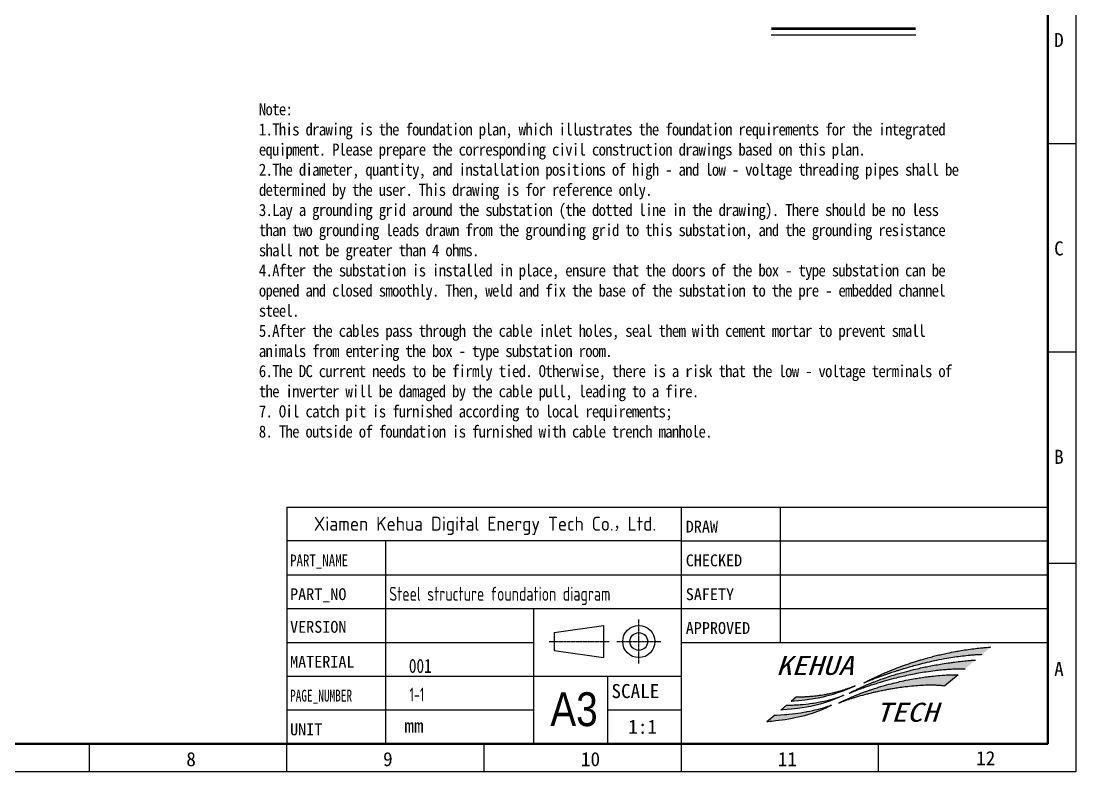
# Model space of a CAD drawing. Header units: millimetres. Extents: x 0 to 87554, y -20854 to 20404.
# Drawn here: x 75263 to 87554, y -20854 to -12101 of the extents above; entities that cross this region are included whole.
import ezdxf

# ---------------------------------------------------------------- set-up
doc = ezdxf.new("R2010")
doc.units = ezdxf.units.MM
doc.linetypes.add('CENTER', pattern=[50.800000000000004, 31.75, -6.35, 6.35, -6.35])
doc.layers.get('0').update_dxf_attribs({"lineweight": 15})
for name, color, linetype in [('FORM', 7, 'Continuous'), ('LY_Partlib2', 7, 'Continuous'), ('SYMB', 7, 'Continuous')]:
    doc.layers.add(name, color=color, linetype=linetype)
doc.styles.add('KEHUA', font='STFANGSO.TTF')
doc.styles.get("Standard").update_dxf_attribs({"font": 'isocp.shx', "width": 0.7070000000000001, "bigfont": 'hztxt.shx'})
doc.styles.add('标准', font='simsun.ttc', dxfattribs={"width": 0.667})
doc.styles.add('样式 1', font='simkai.ttf', dxfattribs={"width": 0.8})

# ---------------------------------------------------------------- blocks, each defined once
blk = doc.blocks.new('WET5Y56YRFTWEDFWRW536T4TE4RWEFWE')
at = {"layer": 'FORM'}
h = blk.add_hatch(color=256, dxfattribs=at)
edge = h.paths.add_edge_path()
edge.add_spline(control_points=[(177214.3486039677, -54543.49464833237), (177209.1608489819, -54543.98923429874), (177191.3014891402, -54545.69189542496), (177156.3675195764, -54548.65302828449), (177101.6384452603, -54553.70374903291), (177031.2924509062, -54561.21050925244), (176949.6077192541, -54571.72656523838), (176871.2875926043, -54583.67771096563), (176789.8282492016, -54597.83926122394), (176713.996819007, -54612.73674177008), (176639.1275042872, -54629.17799088715), (176574.6746483963, -54644.53983002142), (176521.8198146796, -54658.09225232333), (176480.7007460545, -54669.21187193591), (176452.5490354587, -54677.07553884843), (176427.2409863765, -54684.3340955476), (176404.0211719955, -54691.16121483148), (176373.1906617552, -54700.43660077306), (176332.69852187, -54713.02592163998), (176232.9211757213, -54745.55720164446), (176135.3533640162, -54781.15005283781), (176037.8484620173, -54820.39952017809), (175993.4492450065, -54838.98080872731), (175951.8666537442, -54857.01156614889), (175911.5576869829, -54874.95543577512), (175874.9974826883, -54891.76197770274), (175842.9062944095, -54906.93517310404), (175818.7733570742, -54918.53287574998), (175798.9805006166, -54928.21233605724), (175782.270741662, -54936.49987824083), (175771.8217800476, -54941.72388102111), (175763.0591146067, -54946.13627739996), (175756.3857360567, -54949.51489967634), (175751.8286490285, -54951.83112222121), (175748.740151271, -54953.405050933), (175746.4120210133, -54954.59337633988), (175744.0583517064, -54955.79657881755), (175741.6163712104, -54957.04724090087), (175739.3721228267, -54958.19858640658), (175737.1825802773, -54959.32349381565), (175734.459255421, -54960.72463789806), (175732.3717343321, -54961.80178631379), (175731.139362342, -54962.43768290127)], knot_values=[0, 0, 0, 0, 0.7079729797831364, 2.43726703339726, 4.762895624597448, 8.174671163499916, 12.04775071618363, 15.95069750804101, 18.93693757916258, 23.27985254369865, 26.44836391732776, 29.35008201549077, 32.28090938677046, 33.86083167590685, 35.13687910972553, 36.25181416369366, 37.43763973394966, 38.42489293409767, 40.62571177953425, 43.19821668322934, 52.68224918101053, 54.72595717362439, 57.47765583538039, 59.22066361256543, 60.88327829269168, 63.47181789663986, 64.68697008977887, 65.70574059754468, 67.10931636307346, 67.68020453627837, 68.23970485079333, 68.6963771203141, 69.0130569522143, 69.25588421097568, 69.3908571402926, 69.48398585567061, 69.610990082417, 69.74997222416725, 69.85671840244056, 69.95366270189218, 70.08439282248527, 70.27279054062808, 70.27279054062808, 70.27279054062808, 70.27279054062808], degree=3, periodic=0)
edge.add_spline(control_points=[(175731.139362342, -54962.43768290127), (175734.0950388005, -54961.15696734236), (175737.8002197449, -54959.55148617728), (175743.4256679766, -54957.15746106747), (175747.2605333977, -54955.53472579741), (175751.6629498586, -54953.68439097489), (175757.2950214159, -54951.3285076159), (175764.0717348632, -54948.51662109472), (175771.4556686593, -54945.47931684135), (175778.1098428968, -54942.75950158255), (175784.271595382, -54940.25652819581), (175797.8194781395, -54934.78498322768), (175813.7183854224, -54928.45753355841), (175833.1947015205, -54920.83369221758), (175849.017017571, -54914.71135759264), (175866.3725826114, -54908.07712766142), (175889.7229117694, -54899.2654620436), (175920.1920151286, -54887.97923747748), (175955.257987153, -54875.30852812941), (175991.0498553048, -54862.68196381996), (176025.5470173406, -54850.79235852641), (176068.8536787779, -54836.22232295699), (176114.7467082946, -54821.27373715245), (176170.7363189568, -54803.69302034299), (176230.0788799169, -54785.79239420702), (176299.6555922765, -54765.87187178959), (176380.5260024689, -54744.07089611058), (176475.3142732581, -54720.47539423039), (176584.631140349, -54696.11598657992), (176691.8034665376, -54675.47621429075), (176820.786326947, -54654.50574519768), (176928.076778111, -54641.44558612449), (177012.3913529324, -54634.61413481763), (177052.8003791871, -54631.91348562092), (177082.5880047124, -54630.29047195811), (177104.7275128653, -54629.43098853452), (177111.4834556835, -54629.16871437633)], knot_values=[0, 0, 0, 0, 0.4376150441482713, 0.5485860666097543, 0.8305694048526978, 1.003321910126829, 1.19735352760857, 1.659954275382918, 2.00007447566523, 2.282044464318095, 2.636552540487473, 2.903603925120219, 4.267022418355177, 4.9612295732052, 5.745038769480642, 6.571857556864831, 7.485444620370486, 9.13563622977302, 10.98602904889475, 12.55071704355326, 14.2917889797428, 15.94311789694734, 18.7581306499296, 20.84879170012904, 23.91563758935121, 27.17861931662898, 30.68053716582662, 35.29398408890432, 40.44784980893679, 45.89422782757114, 50.11861686238619, 58.19968940190694, 60.56768990744303, 61.61015458434382, 63.70164845519837, 64.62016199147118, 64.62016199147118, 64.62016199147118, 64.62016199147118], degree=3, periodic=0)
edge.add_line((177111.4834556835, -54629.16871437633), (177214.3486039677, -54543.49464833235))
h = blk.add_hatch(color=256, dxfattribs=at)
edge = h.paths.add_edge_path()
edge.add_spline(control_points=[(177033.0596096725, -54696.13779328886), (177023.2136907727, -54696.74948043072), (176993.5325147075, -54698.59345192182), (176940.2493038916, -54702.98019922312), (176870.238034929, -54709.91688385738), (176801.0926302514, -54718.08937653733), (176725.5886768555, -54728.2069146905), (176651.3767020222, -54739.40312003206), (176571.086196554, -54753.0342331943), (176499.5936326387, -54766.42550084481), (176428.367578366, -54780.94284247841), (176350.5459760316, -54798.12530121011), (176253.6207092885, -54821.63027768796), (176161.183404833, -54846.75511755957), (176072.7452961578, -54873.19121945473), (176008.5848851028, -54893.84098137162), (175941.3391424548, -54916.97462149194), (175894.8376979714, -54933.96498112215), (175852.7764194691, -54950.08166772391), (175822.6007973505, -54961.97514820039), (175789.3635467293, -54975.55451899715), (175753.3254892834, -54990.78987469991), (175720.4001221142, -55005.24976754728), (175688.2532357884, -55019.89308518852), (175664.1294589243, -55031.20537707758), (175643.383345446, -55041.18139305135), (175627.4566311847, -55048.98520344352), (175612.3340222616, -55056.51626989975), (175598.2776112647, -55063.63113222549), (175587.3060017271, -55069.27440718663), (175580.1434497327, -55072.99400330058), (175575.6306327819, -55075.34905698163), (175571.802831888, -55077.35715236038), (175568.7526283541, -55078.96370427285), (175566.6999932253, -55080.04747302265), (175565.1038611478, -55080.89211606011), (175563.9902982626, -55081.48228912331), (175563.3442980769, -55081.82494750177), (175562.7919912883, -55082.11809976789), (175561.9043487778, -55082.58947623141), (175561.1685986589, -55082.98087556668), (175560.6107038457, -55083.27766064817)], knot_values=[0, 0, 0, 0, 1.340176546159, 4.040051155255993, 7.262611260018723, 10.8977232498444, 13.49849045557134, 17.61163714027933, 21.09308129590827, 24.56191250064333, 27.49263424143777, 30.96808041450905, 35.38837548141535, 41.04089156989525, 43.97918735477477, 47.92792796402657, 50.19660296970287, 53.64006506594603, 54.65306978998044, 56.31591641648271, 58.0463781938474, 59.53068464915938, 61.63128768877236, 62.93154260997887, 64.32965931869825, 65.25096182309707, 66.05889053269416, 66.73913212696152, 67.54608817701607, 68.19919053939645, 68.41527619920532, 68.64254027137096, 68.8907389558389, 69.00251477091045, 69.11088877683807, 69.20608142620932, 69.2478463544146, 69.28210465957241, 69.30542547022911, 69.33279412951403, 69.41864387685142, 69.41864387685142, 69.41864387685142, 69.41864387685142], degree=3, periodic=0)
edge.add_spline(control_points=[(175560.6107038457, -55083.27766064817), (175561.7485401026, -55082.78469388056), (175563.2099232175, -55082.1515506615), (175565.6045764608, -55081.12770298265), (175567.7765445159, -55080.203665759), (175570.4295325597, -55079.08284672893), (175574.4967424637, -55077.37381563389), (175580.6547677352, -55074.80965131837), (175590.3519049078, -55070.82316486985), (175603.9608562859, -55065.31296242261), (175619.3596400835, -55059.1962089049), (175641.1972232367, -55050.67403896049), (175665.2167231125, -55041.51816694954), (175696.2951863302, -55029.98109903414), (175726.1714928755, -55019.18472272223), (175759.952442472, -55007.30785641169), (175791.6157380838, -54996.48072271398), (175832.366117918, -54982.9279550765), (175880.9562332773, -54967.34061239417), (175940.9342390496, -54949.0439632704), (176018.9441058916, -54926.53016647152), (176102.5901105767, -54904.30616221114), (176194.0580081591, -54882.30901269447), (176280.2306799461, -54863.50940210337), (176369.4977252539, -54846.31132489015), (176464.5365582995, -54830.52994895881), (176552.8791513694, -54818.43079579575), (176636.4114905985, -54809.42157911746), (176705.2661080781, -54803.72314143331), (176766.045477422, -54800.13510137206), (176817.2407938747, -54798.17513330845), (176859.8939036032, -54797.33575754904), (176890.8671021371, -54797.19317464811), (176907.4531476769, -54797.31985032537), (176912.648348355, -54797.3595285936)], knot_values=[0, 0, 0, 0, 0.1684639728025951, 0.2163671651806159, 0.3538122066595761, 0.4891290207612375, 0.6076321376038243, 0.9531597204491968, 1.395350043944272, 2.032005691136621, 2.947787050500926, 3.646324055748011, 5.216640607134586, 6.439905582944827, 8.149976613126974, 9.532281113971703, 11.30454422585108, 12.69603773621543, 15.36650973791635, 18.23683541549877, 21.2147024539515, 26.39667860360648, 29.99308986021808, 33.99459061545144, 38.37794070844756, 42.3419547974425, 47.08158253106494, 50.48944630443839, 53.75493720397825, 56.46675125452588, 58.76032548549797, 60.71469261210149, 62.26223128999318, 62.96804144599907, 62.96804144599907, 62.96804144599907, 62.96804144599907], degree=3, periodic=0)
edge.add_line((176912.648348355, -54797.3595285936), (177033.0596096725, -54696.13779328883))
h = blk.add_hatch(color=256, dxfattribs=at)
edge = h.paths.add_edge_path()
edge.add_spline(control_points=[(176830.7300168645, -54866.82275465006), (176822.4456781655, -54866.69698546321), (176807.5877198887, -54866.4714184749), (176767.9242009791, -54866.82724034006), (176713.8776688666, -54868.64434290233), (176633.0704905679, -54873.64931753666), (176552.2604731764, -54880.97763725144), (176468.1923342088, -54890.88940161198), (176396.9913425167, -54900.93013186008), (176323.3946347514, -54912.84441946981), (176242.769974457, -54927.62873799402), (176157.9909011653, -54945.4991304337), (176065.705490062, -54967.43760096371), (175987.9657806789, -54988.14476686293), (175915.7338367477, -55009.31201072666), (175863.6569028235, -55025.59440273923), (175817.5094989704, -55040.85648153874), (175778.6030027635, -55054.30065501532), (175739.8539703446, -55068.22767844363), (175701.1812936853, -55082.71460371055), (175661.4811340744, -55098.21677917047), (175616.2577604211, -55116.58299131738), (175575.0440138805, -55134.17423178172), (175533.4108917731, -55152.71700417379), (175507.1703879925, -55164.79653228747), (175485.3601453707, -55175.10579109059), (175472.0991403564, -55181.45254497743), (175461.9689027218, -55186.36635496115), (175454.7987552365, -55189.87576098532), (175448.6930304024, -55192.87324090636), (175443.6865388366, -55195.35668547979), (175439.8667407157, -55197.2514768301)], knot_values=[0, 0, 0, 0, 1.125547307860657, 2.018668664624428, 5.38840096703926, 8.470595703539441, 13.01682626409871, 16.40969039065548, 19.96991237088056, 22.78457695446935, 26.5378160698976, 31.10473003669005, 34.55348215665259, 39.42373878696346, 42.03211981664646, 44.77878658427611, 46.83590396126843, 48.63521934993556, 50.37093260882679, 52.42969653532803, 54.24540353802193, 56.16081714129692, 59.06065032700922, 60.33262360969729, 62.35243941148252, 62.98493604529972, 63.60997249583272, 64.34970357516275, 64.51452563766955, 64.69448791016616, 65.27376097610237, 65.27376097610237, 65.27376097610237, 65.27376097610237], degree=3, periodic=0)
edge.add_line((175439.8667407157, -55197.2514768301), (175439.8667407157, -55197.49709561779))
edge.add_spline(control_points=[(175439.8667407157, -55197.49709561777), (175440.3987135902, -55197.27470704063), (175441.6617520461, -55196.74670018435), (175444.1425032582, -55195.71489243954), (175447.3059544421, -55194.40704597056), (175451.3901763293, -55192.73174612444), (175456.3587194681, -55190.71189883265), (175463.2929557521, -55187.92526494182), (175471.9634364029, -55184.49537975749), (175502.475850318, -55172.6515296202), (175541.412356191, -55158.64442361127), (175589.8641985487, -55142.52717718949), (175627.9612491733, -55130.48226130952), (175688.2629015725, -55112.40141676296), (175742.620315757, -55097.53367801035), (175794.4831436063, -55084.34371556497), (175825.8324843416, -55076.63299754768), (175868.7586433679, -55066.55786697476), (175919.5223062493, -55055.34985037509), (175972.4351545976, -55044.52216543516), (176024.464838443, -55034.65699073653), (176077.5930720746, -55025.34154036715), (176141.4893571375, -55015.20400650259), (176221.9950972364, -55004.166882716), (176310.9596900625, -54994.6228378977), (176407.3942599839, -54987.70010976266), (176487.2153781611, -54985.24683761182), (176554.0680906998, -54986.0141731997), (176592.1341885283, -54987.65021517318), (176621.2328017486, -54989.5897318959), (176646.2723768375, -54991.60239883274), (176666.197561603, -54993.90340890845), (176677.9171716547, -54995.25681873274)], knot_values=[0, 0, 0, 0, 0.0783318638925544, 0.1859797015660479, 0.3650102105352003, 0.5433803548744521, 0.7857040741074358, 1.093652648532499, 1.558647863078733, 2.0524330535866, 5.540226225731187, 7.178438842122718, 8.989391596344133, 10.96814587782132, 15.73081445915426, 16.64361792026497, 18.23825897112933, 20.11661189252222, 22.63368748425201, 25.30055123387592, 27.45370443930545, 29.82789995814836, 32.62811274176534, 36.24240468195309, 40.86626373581853, 44.78091390604638, 49.37502941179149, 51.71025112670482, 53.86256048139022, 54.55012640426415, 55.67220377591708, 57.27481050398149, 57.27481050398149, 57.27481050398149, 57.27481050398149], degree=3, periodic=0)
edge.add_line((176677.9171716547, -54995.25681873274), (176830.7300168645, -54866.82275465007))
h = blk.add_hatch(color=256, dxfattribs=at)
edge = h.paths.add_edge_path()
edge.add_line((175254.3455951466, -55127.22781463675), (175293.1631913097, -55117.85275295288))
edge.add_line((175293.1631913096, -55117.85275295285), (175329.1116701241, -55108.47399303896))
edge.add_line((175329.1116701242, -55108.47399303892), (175374.1344624103, -55095.73961892479))
edge.add_line((175374.1344624103, -55095.73961892482), (175412.2933844062, -55084.03742372397))
edge.add_line((175412.2933844062, -55084.03742372397), (175463.5408894471, -55066.90603778115))
edge.add_line((175463.540889447, -55066.9060377811), (175501.3538604651, -55053.13391050395))
edge.add_line((175501.3538604651, -55053.13391050397), (175543.9523812701, -55036.34507482176))
edge.add_line((175543.9523812702, -55036.34507482174), (175559.2680099406, -55029.95061242875))
edge.add_line((175559.2680099406, -55029.95061242877), (175573.4172214841, -55023.86288240628))
edge.add_line((175573.4172214842, -55023.86288240631), (175587.9288827015, -55017.43113298358))
edge.add_line((175587.9288827015, -55017.43113298359), (175600.9020343775, -55011.51270595098))
edge.add_line((175600.9020343776, -55011.51270595095), (175606.9584099942, -55008.69320509552))
edge.add_line((175606.9584099943, -55008.69320509551), (175611.904230617, -55006.36327376062))
edge.add_line((175611.9042306169, -55006.36327376057), (175616.351434003, -55004.24678519389))
edge.add_line((175616.351434003, -55004.2467851939), (175625.5663082985, -54999.79518210264))
edge.add_line((175625.5663082984, -54999.79518210264), (175627.3834438118, -54998.90661648977))
edge.add_line((175627.3834438117, -54998.90661648977), (175628.9341456791, -54998.14549638714))
edge.add_line((175628.9341456792, -54998.14549638714), (175630.1265613183, -54997.55844339017))
edge.add_line((175630.1265613183, -54997.55844339017), (175630.4532829586, -54997.39731862621))
edge.add_line((175630.4532829587, -54997.39731862621), (175632.429637366, -54996.42015862712))
edge.add_spline(control_points=[(175632.4296373659, -54996.42015862712), (175630.3629929365, -54997.19860344117), (175626.9760979172, -54998.47434823109), (175622.1580316249, -55000.25709381174), (175617.5633832644, -55001.94673154032), (175610.2422105168, -55004.61646646119), (175600.9826926964, -55007.94964025352), (175589.0777209846, -55012.17280601896), (175575.185516951, -55017.02847025271), (175559.1953858134, -55022.51055379033), (175537.3819688709, -55029.83351144256), (175512.9404913191, -55037.80036109347), (175484.1496238356, -55046.83389584315), (175456.78776673, -55055.07717021395), (175423.7063275805, -55064.58833936072), (175393.2019150842, -55072.78939027867), (175361.3790765227, -55080.67982563723), (175328.7695131026, -55088.1646303532), (175292.0593755794, -55095.3685993143), (175253.3168641879, -55101.93369491968), (175221.5757776042, -55106.61830619789), (175189.7906332447, -55110.75728323168), (175160.1498142476, -55114.15325280941), (175128.4805162242, -55117.27453558772), (175100.0788965888, -55119.65649003776), (175074.1386126229, -55121.49983048798), (175053.079608435, -55122.76872193686), (175032.686871552, -55123.80852150118), (175014.6972439938, -55124.56573717587), (174994.8889816369, -55125.19181117132), (174973.6391310404, -55125.72362403579), (174957.6125978617, -55125.59739613146), (174948.8725512273, -55125.52855792679)], knot_values=[0, 0, 0, 0, 0.3000192705666684, 0.4916829226449269, 0.6979247573810669, 0.9650915175974396, 1.550362830817018, 2.034885845765565, 2.681180680165287, 3.549636387561466, 4.331320748845616, 5.807152044454397, 7.041975512277474, 8.430640974458171, 9.689296952882408, 11.71821886297012, 12.72147321224226, 14.1433880138615, 16.26314913475045, 17.80269755598594, 19.48147593620672, 20.62165541932324, 22.15720739560882, 23.53443854836483, 24.94477582868447, 26.02909701491666, 27.06736572973552, 27.81086516302047, 28.80312609562018, 29.51342524641171, 30.50328453189552, 31.69060797843848, 31.69060797843848, 31.69060797843848, 31.69060797843848], degree=3, periodic=0)
edge.add_line((174948.8725512273, -55125.52855792679), (174886.47868046, -55178.05078632703))
edge.add_line((174886.4786804601, -55178.05078632706), (174921.1016412971, -55176.56702483183))
edge.add_line((174921.101641297, -55176.56702483181), (174969.599709452, -55173.1052616891))
edge.add_line((174969.599709452, -55173.1052616891), (175046.6793605395, -55164.75188687189))
edge.add_line((175046.6793605394, -55164.75188687188), (175124.6995730336, -55153.13358047609))
edge.add_line((175124.6995730336, -55153.1335804761), (175169.0101719711, -55145.20078156645))
edge.add_line((175169.0101719712, -55145.20078156645), (175201.541175618, -55138.7699094635))
edge.add_line((175201.5411756179, -55138.76990946346), (175254.3455951466, -55127.22781463675))
for points in [[(175161.362457445, -55225.99600442914), (175222.5254201397, -55210.36548836631), (175274.7068163712, -55195.04345353705), (175331.0025697247, -55176.3249601679), (175365.6591445009, -55163.60990208531), (175403.6617342393, -55148.5718250489), (175422.9418495397, -55140.48890184272), (175440.4541421005, -55132.87489663684), (175463.2470519427, -55122.56787113353), (175468.4706113419, -55120.14137859619), (175475.4863659861, -55116.84406588245), (175479.4239625224, -55114.97409048072), (175484.8814084113, -55112.35917450449), (175487.2075603736, -55111.2363907808), (175489.1846550009, -55110.27821387713), (175494.8989056529, -55107.4887654448), (175495.4251748903, -55107.23035680575), (175496.0710180332, -55106.91288671811), (175493.5186827845, -55107.95181510299), (175491.3330852412, -55108.83535499599), (175487.9822360509, -55110.17912237324), (175480.9959660006, -55112.93926050139), (175474.3976538804, -55115.49565207169), (175461.9490811886, -55120.18920715978), (175448.7839543579, -55124.97566898778), (175436.2861591605, -55129.35803596152), (175412.7565168913, -55137.20412249069), (175402.0348726261, -55140.61240100435), (175376.5568086753, -55148.31662528399), (175347.7167616643, -55156.40647520705), (175320.6688918016, -55163.42738650786), (175291.0183268762, -55170.5375825688), (175269.5571671863, -55175.32412997936), (175244.7693707078, -55180.49698922229), (175222.1541268847, -55184.89937751387), (175199.8813136482, -55188.9525563634), (175170.0529710191, -55193.96111005567), (175145.5754752746, -55197.72770895172), (175133.0765631765, -55199.53583689098), (175105.0160020665, -55203.32049952372), (175086.7836876363, -55205.58137596641), (175057.3839633118, -55208.90866612958), (175020.3057649113, -55212.56215717873), (174992.1113999118, -55214.94728988309), (174972.5538345264, -55216.4068386345), (174958.0818826693, -55217.38543427659), (174941.2625109474, -55218.41534260648), (174919.5967884728, -55219.57314128142), (174901.1641513836, -55220.40964012609), (174883.5546360468, -55221.08261912793), (174862.7062432164, -55221.72417098122), (174833.3647340713, -55222.38944330107), (174764.3101283615, -55280.34431270532), (174797.2562101991, -55277.77204354741), (174840.4099384007, -55274.28380464656), (174891.7028979291, -55269.5855658017), (174961.5338236619, -55261.70497673453), (175014.9271582356, -55254.23868434371), (175066.4582834, -55245.6742981356), (175113.140794694, -55236.65779642318)], [(174899.4555806099, -55377.34102861326), (174929.7055000226, -55371.40250409662), (174965.2476499876, -55363.82309338212), (174987.9057370201, -55358.63251930167), (175041.5333130684, -55345.15273195952), (175086.811553776, -55332.35593595516), (175130.0893002586, -55318.79090586238), (175162.3582764745, -55307.75223364784), (175193.221421862, -55296.39470133538), (175216.8439326296, -55287.13625455274), (175242.8330613715, -55276.34519730545), (175264.5597913017, -55266.80682899248), (175277.530957481, -55260.87538654474), (175288.6525528565, -55255.64263005487), (175297.9115192721, -55251.17936010651), (175309.6715432919, -55245.36604140074), (175319.4660917988, -55240.39717058966), (175324.6997574398, -55237.69342602772), (175331.6151988165, -55234.06771767644), (175335.4755620072, -55232.01700762071), (175338.959091805, -55230.14977977212), (175341.7273298328, -55228.65454137339), (175344.5977848793, -55227.09330851444), (175346.2076890372, -55226.21284331838), (175350.2930117511, -55223.96279312248), (175351.6941566341, -55223.18584348894), (175353.1253493943, -55222.38944330107), (175349.0173847833, -55223.84580970566), (175343.9012164875, -55225.64233348605), (175332.7550945781, -55229.49068727169), (175314.6539254088, -55235.55259494793), (175287.1638715281, -55244.32807634849), (175249.956413805, -55255.41443188026), (175230.4723906125, -55260.87240155802), (175204.3353751493, -55267.83407336979), (175186.5841011163, -55272.33401463856), (175163.5696083405, -55277.90180386423), (175140.0844072596, -55283.28220458416), (175104.5288084669, -55290.86892612233), (175070.928164378, -55297.44302770027), (175060.2890253839, -55299.40779288492), (175028.5730502475, -55304.94105688975), (174997.7970381857, -55309.85912098749), (174965.0853309359, -55314.61577917544), (174938.1341211871, -55318.18180796529), (174900.2094906383, -55322.67795559874), (174859.5862641017, -55326.84302012264), (174835.9690445216, -55328.96760821052), (174806.6938690639, -55331.31222556622), (174764.6128817045, -55334.16120990046), (174716.6834766802, -55336.79509979679), (174695.0858223985, -55337.88609596674), (174601.4693379199, -55416.19606417615), (174618.3459329741, -55414.67495333701), (174635.4989494447, -55413.08700209981), (174657.3070588734, -55410.98689544201), (174683.9053095075, -55408.27450261315), (174709.2612348692, -55405.50866393667), (174738.7031172189, -55402.0482386528), (174780.9813152648, -55396.55813122173), (174814.1578383304, -55391.77777167624), (174858.5057293792, -55384.67802427117)]]:
    blk.add_hatch(color=256, dxfattribs=at).paths.add_polyline_path(points)
at = {"layer": 'FORM', "color": 4}
for p, q in [((178203.8171983778, -48677.59175034957), (177875.4476340903, -48677.59175034957)), ((178203.8171983778, -51107.52652607834), (177875.4476340903, -51107.52652607834)), ((178203.8171983778, -53570.2982582359), (177875.4476340903, -53570.2982582359)), ((166710.8824483093, -56000.23303396467), (166710.8824483093, -55671.86346967701)), ((169009.469398323, -56000.23303396467), (169009.469398323, -55671.86346967701)), ((171308.0563483367, -56000.23303396467), (171308.0563483367, -55671.86346967701)), ((173606.6432983505, -56000.23303396467), (173606.6432983505, -55671.86346967701)), ((175905.2302483642, -56000.23303396467), (175905.2302483642, -55671.86346967701))]:
    blk.add_line(p, q, dxfattribs=at)
at = {"layer": 'FORM', "color": 8}
for p, q in [((169009.4693983239, -52913.55912966037), (169009.4693983239, -55671.863469677)), ((169009.4693983239, -52913.5591296604), (177875.4476340916, -52913.5591296604)), ((173606.6432983517, -55671.863469677), (173606.6432983517, -52913.5591296604)), ((174755.9367733586, -52913.5591296604), (174755.9367733586, -54485.14080222954)), ((177875.4476340916, -52913.55912966037), (177875.4476340916, -55671.863469677)), ((173606.6432983517, -53307.60260680563), (169009.4693983239, -53307.60260680563)), ((170158.7628733308, -53307.60260680563), (170158.7628733308, -55671.86346967702)), ((173606.6432983517, -53307.60260680563), (177875.4476340916, -53307.60260680563)), ((169009.4693983239, -53701.64608395086), (177875.4476340916, -53701.64608395086)), ((169009.4693983239, -54095.68956109609), (177875.4476340916, -54095.68956109609)), ((171882.7030858412, -54095.68956109609), (171882.7030858412, -55671.863469677)), ((169009.4693983239, -54489.73303824131), (171882.7030858412, -54489.73303824131)), ((173606.6432983517, -54489.73303824121), (177875.4476340916, -54489.73303824121)), ((169009.4693983239, -54883.77651538654), (173606.6432983517, -54883.77651538654)), ((172744.6731920964, -54883.77651538651), (172744.6731920964, -55671.863469677)), ((169009.4693983239, -55277.81999253177), (171882.7030858412, -55277.81999253177)), ((172744.6731920964, -55277.81999253177), (173606.6432983517, -55277.81999253177)), ((169009.4693983239, -55671.863469677), (177875.4476340916, -55671.863469677))]:
    blk.add_line(p, q, dxfattribs=at)
at = {"layer": 'FORM', "color": 8, "ltscale": 0.3}
for p, q in [((172125.4341835007, -54376.58802910455), (172698.3411273943, -54292.15014114484)), ((172698.3411273943, -54292.15014114484), (172698.3411273943, -54667.42964318789)), ((172125.4341835007, -54376.58802910455), (172125.4341835007, -54582.99175522822)), ((172125.4341835007, -54582.99175522822), (172698.3411273943, -54667.42964318789))]:
    blk.add_line(p, q, dxfattribs=at)
at = {"layer": 'FORM', "color": 5, "linetype": 'CENTER', "ltscale": 0.25}
for p, q in [((173110.7190141119, -54737.79454982096), (173110.7190141119, -54221.78523451177)), ((172066.9615426395, -54479.78989216645), (172763.892441538, -54479.78989216645)), ((172852.7143564573, -54479.78989216642), (173368.7236717664, -54479.78989216642))]:
    blk.add_line(p, q, dxfattribs=at)
at = {"layer": 'FORM', "color": 6}
blk.add_lwpolyline([(150620.7737982133, -36495.08091527688), (178203.8171983778, -36495.08091527688), (178203.8171983778, -56000.23303396467), (150620.7737982133, -56000.23303396467)], close=True, dxfattribs=at)
at = {"layer": 'FORM', "color": 8, "lineweight": 40}
blk.add_lwpolyline([(150949.143362501, -55671.86346967701), (177875.4476340903, -55671.86346967701), (177875.4476340903, -36823.45047956457), (150949.143362501, -36823.45047956457)], close=True, dxfattribs=at)
at = {"layer": 'FORM'}
for points in [[(176830.7300168645, -54866.82275464998), (176677.9171716547, -54995.25681873263)], [(175632.4296373659, -54996.420158627), (175630.4532829584, -54997.39731862603), (175630.1265613183, -54997.55844339009), (175628.9341456792, -54998.14549638695), (175627.3834438117, -54998.90661648965), (175625.5663082984, -54999.79518210259), (175616.351434003, -55004.24678519385), (175611.9042306169, -55006.3632737605), (175606.9584099942, -55008.69320509543), (175600.9020343775, -55011.51270595084), (175587.9288827015, -55017.4311329835), (175573.4172214842, -55023.86288240616), (175559.2680099406, -55029.95061242865), (175543.9523812702, -55036.34507482166), (175501.3538604652, -55053.13391050388), (175463.540889447, -55066.90603778102), (175412.2933844062, -55084.03742372389), (175374.1344624103, -55095.73961892474), (175329.1116701242, -55108.47399303881), (175293.1631913096, -55117.85275295278), (175254.3455951466, -55127.22781463665), (175201.5411756179, -55138.76990946339), (175169.0101719711, -55145.20078156638), (175124.6995730336, -55153.13358047602), (175046.6793605394, -55164.75188687181), (174969.599709452, -55173.10526168902), (174921.101641297, -55176.56702483173), (174886.4786804601, -55178.05078632696)], [(175496.0710180332, -55106.91288671799), (175495.4251748903, -55107.23035680566), (175494.898905653, -55107.48876544472), (175489.1846550007, -55110.27821387711), (175487.2075603736, -55111.23639078064), (175484.881408411, -55112.35917450445), (175479.4239625222, -55114.97409048061), (175475.4863659863, -55116.84406588227), (175468.4706113419, -55120.14137859608), (175463.2470519427, -55122.56787113338), (175440.4541421005, -55132.87489663673), (175422.9418495397, -55140.4889018426), (175403.6617342393, -55148.57182504883), (175365.6591445009, -55163.60990208521), (175331.0025697248, -55176.3249601678), (175274.7068163712, -55195.04345353698), (175222.5254201397, -55210.36548836622), (175161.362457445, -55225.99600442906), (175113.1407946941, -55236.65779642307), (175066.4582834, -55245.67429813549), (175014.9271582356, -55254.23868434363), (174961.5338236619, -55261.70497673444), (174891.7028979291, -55269.58556580162), (174840.4099384007, -55274.28380464645), (174797.2562101991, -55277.77204354729), (174764.3101283615, -55280.34431270525)], [(174833.3647340713, -55222.389443301), (174862.7062432164, -55221.72417098115), (174883.5546360468, -55221.08261912783), (174901.1641513836, -55220.40964012601), (174919.5967884728, -55219.57314128135), (174941.2625109474, -55218.41534260636), (174958.0818826693, -55217.38543427648), (174972.5538345264, -55216.40683863439), (174992.1113999116, -55214.94728988301), (175020.3057649113, -55212.56215717861), (175057.3839633118, -55208.90866612948), (175086.7836876363, -55205.58137596629), (175105.0160020665, -55203.3204995236), (175133.0765631765, -55199.53583689091), (175145.5754752746, -55197.72770895164), (175170.0529710191, -55193.96111005557), (175199.8813136482, -55188.95255636328), (175222.1541268847, -55184.89937751379), (175244.7693707078, -55180.4969892222), (175269.5571671863, -55175.32412997929), (175291.0183268762, -55170.5375825687), (175320.6688918016, -55163.42738650774), (175347.7167616643, -55156.40647520693), (175376.5568086753, -55148.31662528388), (175402.0348726261, -55140.61240100425), (175412.7565168913, -55137.20412249056), (175436.2861591605, -55129.35803596143), (175448.7839543579, -55124.9756689877), (175461.9490811886, -55120.18920715967), (175474.3976538804, -55115.4956520716), (175480.9959660006, -55112.93926050131), (175487.9822360509, -55110.1791223732), (175491.3330852412, -55108.83535499592), (175493.5186827845, -55107.95181510286), (175496.0710180332, -55106.91288671799)], [(174948.8725512273, -55125.52855792672), (174886.4786804601, -55178.05078632696)], [(175353.1253493943, -55222.389443301), (175351.694156634, -55223.18584348889), (175350.2930117513, -55223.96279312233), (175346.2076890371, -55226.21284331826), (175344.5977848792, -55227.09330851438), (175341.7273298327, -55228.65454137338), (175338.9590918051, -55230.14977977201), (175335.4755620073, -55232.01700762057), (175331.6151988165, -55234.06771767642), (175324.6997574398, -55237.69342602761), (175319.4660917987, -55240.39717058957), (175309.6715432919, -55245.36604140067), (175297.9115192721, -55251.17936010643), (175288.6525528565, -55255.64263005478), (175277.530957481, -55260.87538654469), (175264.5597913017, -55266.80682899238), (175242.8330613715, -55276.34519730537), (175216.8439326296, -55287.1362545527), (175193.221421862, -55296.3947013353), (175162.3582764745, -55307.75223364776), (175130.0893002586, -55318.79090586226), (175086.811553776, -55332.35593595509), (175041.5333130684, -55345.15273195945), (174987.9057370201, -55358.63251930155), (174965.2476499876, -55363.82309338205), (174929.7055000226, -55371.40250409651), (174899.4555806099, -55377.34102861315), (174858.5057293792, -55384.6780242711), (174814.1578383304, -55391.77777167616), (174780.9813152648, -55396.55813122158), (174738.7031172189, -55402.04823865269), (174709.2612348692, -55405.50866393655), (174683.9053095075, -55408.27450261303), (174657.3070588734, -55410.98689544194), (174635.4989494447, -55413.08700209974), (174618.3459329741, -55414.67495333694), (174601.4693379199, -55416.19606417607)], [(174695.0858223985, -55337.88609596663), (174716.6834766802, -55336.79509979667), (174764.6128817045, -55334.16120990039), (174806.6938690639, -55331.31222556611), (174835.9690445216, -55328.96760821045), (174859.5862641017, -55326.84302012256), (174900.2094906383, -55322.67795559864), (174938.1341211871, -55318.18180796517), (174965.0853309359, -55314.61577917536), (174997.7970381857, -55309.85912098739), (175028.5730502476, -55304.94105688961), (175060.2890253839, -55299.40779288481), (175070.928164378, -55297.44302770019), (175104.5288084669, -55290.86892612221), (175140.0844072596, -55283.28220458404), (175163.5696083404, -55277.90180386416), (175186.5841011164, -55272.33401463844), (175204.3353751493, -55267.8340733697), (175230.4723906125, -55260.87240155794), (175249.956413805, -55255.41443188018), (175287.1638715281, -55244.32807634838), (175314.6539254087, -55235.55259494783), (175332.7550945781, -55229.49068727158), (175343.9012164875, -55225.64233348593), (175349.0173847831, -55223.84580970566), (175353.1253493943, -55222.389443301), (175349.0173847831, -55223.84580970566)], [(174833.3647340713, -55222.389443301), (174764.3101283615, -55280.34431270525)], [(175439.8667407157, -55197.25147683001), (175439.8667407157, -55197.4970956177)], [(174695.0858223985, -55337.88609596663), (174601.4693379199, -55416.19606417607)]]:
    blk.add_lwpolyline(points, dxfattribs=at)
at = {"layer": 'FORM', "color": 8, "ltscale": 0.3}
for radius in [187.6397510215536, 103.2018630618963]:
    blk.add_circle((173110.7190141119, -54479.78989216634), radius, dxfattribs=at)
at = {"layer": 'FORM'}
for points in [[(175731.139362342, -54962.4376829012), (175734.8369217653, -54960.53085368978), (175737.4038658418, -54959.21000362811), (175739.3080384995, -54958.23173516495), (175741.4053571122, -54957.15575971823), (175744.1370086643, -54955.75674574621), (175746.6341960658, -54954.48017566164), (175748.4658958058, -54953.54523870289), (175751.1214785187, -54952.19192773432), (175755.901679207, -54949.76230392372), (175762.1407058868, -54946.60358749619), (175771.1476948216, -54942.06816510748), (175782.1986653693, -54936.54318870226), (175793.4925030097, -54930.94178557341), (175821.3357500636, -54917.32542805268), (175841.6127115098, -54907.58083146853), (175865.8713494806, -54896.11101523281), (175917.8079409129, -54872.23630395105), (175951.3492914282, -54857.3051599492), (175986.6623119595, -54841.99305689016), (176042.7158100848, -54818.53465871567), (176084.5813377467, -54801.68235451423), (176281.3333740184, -54729.92017430896), (176335.3425001674, -54712.31133848671), (176381.7507650036, -54697.8828983655), (176402.6274089802, -54691.60216193364), (176427.7499477573, -54684.2156426806), (176451.4162955665, -54677.42797512662), (176478.555648357, -54669.84714948601), (176512.2344873339, -54660.73967097788), (176574.926477624, -54644.66577688121), (176637.2577463826, -54629.81055734755), (176705.5981154504, -54614.8045433096), (176799.7023030464, -54596.32137588544), (176864.6715557783, -54585.02811405028), (176949.8719737657, -54572.02742258507), (177034.6985973825, -54561.10401469387), (177109.6091031397, -54553.06771230732), (177160.7449773068, -54548.32264063464), (177198.7839014683, -54544.96259459515), (177214.3486039677, -54543.49464833225)], [(175731.139362342, -54962.4376829012), (175740.013005653, -54958.61096262306), (175742.2675857871, -54957.65082030271), (175748.0022081363, -54955.22426943643), (175751.5189479634, -54953.74602108216), (175755.4717256709, -54952.09249967956), (175764.9067515888, -54948.17666709555), (175771.8526769406, -54945.3193076615), (175777.6163479264, -54942.96336449865), (175784.8691430017, -54940.01703254363), (175790.3371588102, -54937.80860737101), (175818.3089853331, -54926.67105512758), (175832.583938356, -54921.08283991599), (175848.7258803334, -54914.83630931784), (175865.7803799713, -54908.31671607565), (175884.6552074554, -54901.19347454234), (175918.825870725, -54888.53415663932), (175957.2546827226, -54874.6466300727), (175989.8384861788, -54863.15117245918), (176026.1871419876, -54850.62295509552), (176060.7488454771, -54838.9948769675), (176119.8548540719, -54819.74291207114), (176163.9015712954, -54805.91289251397), (176228.7402278385, -54786.35749109499), (176298.0129502414, -54766.52933214085), (176372.6804298892, -54746.40881741736), (176471.5452527579, -54721.82220656627), (176582.6393547612, -54697.10778030667), (176700.7497386258, -54674.42192854568), (176792.8307856896, -54659.48407981952), (176970.0077055881, -54638.20791706188), (177022.1290749646, -54633.99651206831), (177045.0978872156, -54632.45973471513), (177091.2169775488, -54629.98775804144), (177111.4834556835, -54629.16871437626)], [(175560.6107038457, -55083.2776606481), (175562.2845513582, -55082.38761224638), (175562.818316933, -55082.10414519296), (175563.2731943615, -55081.86270910999), (175563.9415037404, -55081.50821586783), (175564.7564027149, -55081.07633097974), (175566.6143777559, -55080.09312455494), (175568.7306694827, -55078.97574506796), (175570.9145488208, -55077.82548785852), (175575.7680450979, -55075.27929379004), (175580.2171897439, -55072.95745997533), (175584.4519111123, -55070.75831325881), (175597.276879083, -55064.16157031192), (175613.1756387788, -55056.11382787845), (175626.621839169, -55049.41740982809), (175642.6428979776, -55041.56703811647), (175660.977673467, -55032.75005907981), (175688.9301303505, -55019.64076531403), (175715.0592977753, -55007.73733306013), (175757.5286064282, -54989.08096583733), (175787.7181089576, -54976.31644727915), (175823.0915716821, -54961.86176440556), (175857.2528133604, -54948.3952522785), (175878.1413284465, -54940.39089474839), (175949.5578941098, -54914.2802926836), (175996.9295429614, -54897.97922408777), (176079.9281550625, -54871.24548616005), (176142.0927524148, -54852.65535317123), (176262.5322951111, -54819.87292167966), (176357.3896710489, -54796.85189489833), (176432.3296306265, -54780.29886448407), (176495.7426991255, -54767.37073473704), (176571.0329120809, -54753.26456094586), (176646.826886854, -54740.39516279202), (176736.6395096115, -54726.84979826696), (176793.5622395084, -54719.22379433915), (176873.2824695795, -54709.82683749272), (176944.0981085571, -54702.81435347612), (177003.5263370199, -54698.03847061889), (177033.0596096725, -54696.13779328876)], [(175560.6107038457, -55083.2776606481), (175564.0260444955, -55081.8030211914), (175564.9986080867, -55081.38696583038), (175567.7914595483, -55080.19871205799), (175570.5439368922, -55079.03562844975), (175572.9564190945, -55078.02183770708), (175579.9998455385, -55075.08782015865), (175589.0306675636, -55071.37399621098), (175602.061172083, -55066.09583955222), (175620.8542265987, -55058.62735684883), (175635.2238061081, -55053.01859276739), (175667.6236936151, -55040.66134154898), (175692.9471325825, -55031.25877860416), (175728.4607791475, -55018.42169820643), (175757.2571032165, -55008.29616089659), (175794.2873661908, -54995.63211510494), (175823.4445231244, -54985.93448502632), (175879.595994573, -54967.91957080357), (175940.221629032, -54949.42528781615), (176003.4020535797, -54931.19278379146), (176114.000385599, -54901.82628950279), (176191.2184832263, -54883.26527117236), (176277.5539707554, -54864.44541459175), (176372.6056988609, -54846.15729882415), (176458.9617972707, -54831.83878623509), (176562.6619916699, -54817.67828570673), (176637.4839323563, -54809.62628687398), (176709.3496987396, -54803.69623243999), (176769.1296923538, -54800.17727730526), (176819.7406911507, -54798.24899269194), (176862.8894954412, -54797.39784578087), (176897.062651834, -54797.26041359534), (176912.648348355, -54797.35952859352)], [(175439.8667407157, -55197.25147683001), (175451.3320545086, -55191.579105243), (175454.8991576486, -55189.82739120156), (175458.168302917, -55188.22741835373), (175472.865456423, -55181.09803259812), (175485.3153530226, -55175.13947435388), (175497.9428009467, -55169.17067164877), (175538.4578509367, -55150.518310046), (175564.1161189029, -55139.09007611478), (175623.0092596433, -55113.94787846099), (175662.1972961727, -55098.03138406216), (175699.5457429605, -55083.44638742741), (175742.1186659466, -55067.49683338663), (175778.188157072, -55054.53196853477), (175815.74224419, -55041.55414646793), (175858.8705190091, -55027.28918034616), (175916.7591817416, -55009.18662931847), (175972.0334446633, -54992.98634238196), (176075.9538472998, -54965.2926390092), (176150.0451478287, -54947.67595061176), (176248.7244561498, -54926.87122517844), (176330.245966448, -54911.92294181691), (176391.6020681029, -54901.99160800239), (176469.4511234621, -54891.01998348226), (176543.8596756404, -54882.25744896934), (176643.8461394641, -54873.24440609613), (176711.7810665379, -54869.08098877606), (176786.1548055938, -54866.69763337936), (176805.8766046339, -54866.5570135779), (176830.7300168645, -54866.82275464998)], [(174948.8725512273, -55125.52855792672), (174975.0915049617, -55125.57827502823), (174996.9450509685, -55125.11245552005), (175012.6220917889, -55124.60847480541), (175034.5145655211, -55123.69449121017), (175050.9115330692, -55122.85814797763), (175073.7975893335, -55121.48007982478), (175097.6818007599, -55119.78255716027), (175128.7163870438, -55117.17795830088), (175158.9820844437, -55114.19208725529), (175192.6697940691, -55110.32677069395), (175217.6366009209, -55107.07291559454), (175254.3090886414, -55101.64827997495), (175287.826905378, -55095.96047027676), (175333.7481219094, -55086.88460641041), (175364.3576756103, -55079.88643139486), (175385.8621393568, -55074.55995955901), (175429.1386770137, -55062.96257297978), (175455.8523338862, -55055.28807344999), (175485.2156917239, -55046.44821716118), (175511.2339038377, -55038.2878278508), (175542.2202710152, -55028.19077610729), (175558.5842930205, -55022.69731225904), (175576.7252594566, -55016.47746138037), (175590.1976177767, -55011.7680108285), (175600.2812567045, -55008.1905140314), (175612.4411519046, -55003.81188371655), (175617.983664301, -55001.79026291829), (175622.2582021852, -55000.21858017158), (175626.2269496951, -54998.74811591725), (175632.4296373659, -54996.420158627)], [(175439.8667407157, -55197.4970956177), (175441.4628281953, -55196.83033453287), (175443.6576023463, -55195.91726295293), (175447.3111418501, -55194.40687753779), (175450.9553028801, -55192.91201415826), (175455.9124095995, -55190.89673304329), (175462.2221517445, -55188.36086198389), (175471.770260168, -55184.58327443188), (175481.9350196367, -55180.63681981605), (175554.3603149378, -55154.43564875862), (175588.6842316016, -55143.00969029988), (175626.8113151895, -55130.94543352152), (175668.6633745632, -55118.38670690029), (175770.0888201898, -55090.56778920645), (175789.6238418162, -55085.599416435), (175823.8179312626, -55077.1875421548), (175864.198887669, -55067.70839689291), (175918.4746023845, -55055.72356664309), (175976.1700763194, -55043.9182251896), (176022.8849724442, -55035.06247537734), (176074.5258301146, -55026.01147546257), (176135.5988801922, -55016.33077122037), (176214.6752378445, -55005.51654597613), (176316.208116382, -54994.71238524677), (176402.4367974725, -54988.60022224813), (176503.8441118611, -54985.6822342737), (176555.4076744637, -54986.31112300386), (176602.8901653124, -54988.39612432222), (176618.0398623258, -54989.40322526165), (176642.7344933379, -54991.43664648915), (176677.9171716547, -54995.25681873263)]]:
    blk.add_spline(points, degree=3, dxfattribs=at)
at = {"attachment_point": 1}
for s, insert, char_height, width in [('{\\W1;Xiamen Kehua Digital Energy Tech Co.，Ltd.}', (169324.063836359, -53025.00309073716), 163.2827347486534, 4535.618285358062), ('{\\fSimHei|b1|i1|c134|p49;\\W1.2;KEHUA}', (174710.6273940924, -54648.69121107026), 220.8244177123699, 931.5181931459292), ('{\\fSimHei|b1|i1|c134|p49;\\W1.2;TECH}', (175871.9073028088, -55194.19794491895), 220.8244177123699, 931.5181931459292)]:
    blk.add_mtext(s, dxfattribs=dict(at, insert=insert, char_height=char_height, width=width))
at = {"layer": 'FORM', "color": 4, "style": 'KEHUA'}
for s, p in [('D', (177950.2513928124, -47548.85364952866)), ('C', (177950.2513928124, -49978.78842525746)), ('B', (177950.2513928124, -52408.72320098623)), ('A  ', (177950.2513928124, -54882.21332681084)), ('8', (167837.7590927991, -55933.29866105521)), ('9', (170131.0211309593, -55933.29866105521)), ('10', (172435.9979751969, -55933.29866105521)), ('11', (174729.2600133575, -55933.29866105521)), ('12', (177041.6917341901, -55921.97481034053))]:
    blk.add_text(s, height=164.1847821438364, dxfattribs=at).set_placement(p)
at = {"layer": 'FORM', "color": 8, "style": 'KEHUA'}
for s, height, p in [('DRAW', 137.9152170008294, (173657.8566842816, -53209.09173751933)), ('CHECKED', 137.9152170008294, (173657.8566842816, -53603.13521466454)), ('PART_NO', 137.9152170008294, (169047.2691120379, -53997.17869180977)), ('SAFETY', 137.9152170008294, (173657.8566842816, -53997.17869180977)), ('VERSION', 137.9152170008294, (169047.2691120379, -54378.03132855553)), ('APPROVED', 137.9152170008294, (173657.8566842816, -54391.22216895491)), ('MATERIAL', 137.9152170008294, (169047.2691120379, -54785.26564610023)), ('SCALE', 164.1847821438595, (172791.8004372071, -55139.64929875789)), ('mm', 164.1847821438595, (170378.6794920785, -55544.40257688923)), ('1:1', 164.1847821438595, (172987.4942605426, -55555.65318977357)), ('UNIT', 137.9152170008294, (169047.2691120379, -55573.3526003907))]:
    blk.add_text(s, height=height, dxfattribs=at).set_placement(p)
for s, width, p in [('PART_NAME', 0.8, (169047.2691120379, -53603.13521466456)), ('PAGE_NUMBER', 0.7, (169047.2691120379, -55179.30912324547))]:
    blk.add_text(s, height=137.9152170008294, dxfattribs=dict(at, width=width)).set_placement(p)
at = {"layer": 'FORM', "color": 8, "insert": (172079.8557291774, -55072.00597057136), "char_height": 394.0434771452269, "width": 912.6063912008927, "attachment_point": 1, "style": 'KEHUA'}
blk.add_mtext('{\\fArial Narrow|b0|i0|c0|p34;A3}', dxfattribs=at)

msp = doc.modelspace()

# ---------------------------------------------------------------- linework, layer by layer
at = {"layer": 'SYMB'}
msp.add_line((85688.35350062442, -12263.74678083428), (84004.69385306886, -12263.74678083428), dxfattribs=at)
at = {"layer": 'SYMB', "color": 1, "const_width": 33.75}
msp.add_lwpolyline([(85688.35350062442, -12188.74678083428), (84004.69385306886, -12188.74678083428)], dxfattribs=at)

# ---------------------------------------------------------------- block references
at = {"lineweight": -3}
msp.add_blockref('WET5Y56YRFTWEDFWRW536T4TE4RWEFWE', (-90649.85010654441, 35145.7422601029), dxfattribs=at)

# ---------------------------------------------------------------- texts
at = {"color": 3, "insert": (78033.21178445371, -13058.29308263252), "char_height": 140.8730400000001, "width": 8129.302436062901, "attachment_point": 1, "style": '标准'}
msp.add_mtext('{\\fsimsun.ttc|b0|i0|c134|p0;\\W0.9;\\T0.9;Note:\\P1.This drawing is the foundation plan, which illustrates the foundation requirements for the integrated equipment. Please prepare the corresponding civil construction drawings based on this plan.\\P2.The diameter, quantity, and installation positions of high - and low - voltage threading pipes shall be determined by the user. This drawing is for reference only.\\P3.Lay a grounding grid around the substation (the dotted line in the drawing). There should be no less than two grounding leads drawn from the grounding grid to this substation, and the grounding resistance shall not be greater than 4 ohms.\\P4.After the substation is installed in place, ensure that the doors of the box - type substation can be opened and closed smoothly. Then, weld and fix the base of the substation to the pre - embedded channel steel.\\P5.After the cables pass through the cable inlet holes, seal them with cement mortar to prevent small animals from entering the box - type substation room.\\P6.The DC current needs to be firmly tied. Otherwise, there is a risk that the low - voltage terminals of the inverter will be damaged by the cable pull, leading to a fire.\\P7. Oil catch pit is furnished according to local requirements;\\P8. The outside of foundation is furnished with cable trench manhole.}', dxfattribs=at)
at = {"insert": (79552.20403290977, -18696.45715229152), "char_height": 163.2827347486657, "width": 4535.618285358402, "attachment_point": 1}
msp.add_mtext('{\\W0.8;Steel structure foundation diagram}', dxfattribs=at)
at = {"layer": 'LY_Partlib2', "insert": (79781.41354388665, -19536.85484586758), "char_height": 163.2827347486657, "width": 265.1200783650961, "attachment_point": 1, "style": '样式 1'}
msp.add_mtext('001', dxfattribs=at)
at = {"layer": 'LY_Partlib2', "ltscale": 10, "insert": (79789.56841747774, -19872.36864106719), "char_height": 161.0664602555493, "attachment_point": 1}
msp.add_mtext_dynamic_manual_height_columns('1-1', width=6.716999258052965, gutter_width=12.5, heights=[0], dxfattribs=at)

doc.saveas('drawing.dxf')
